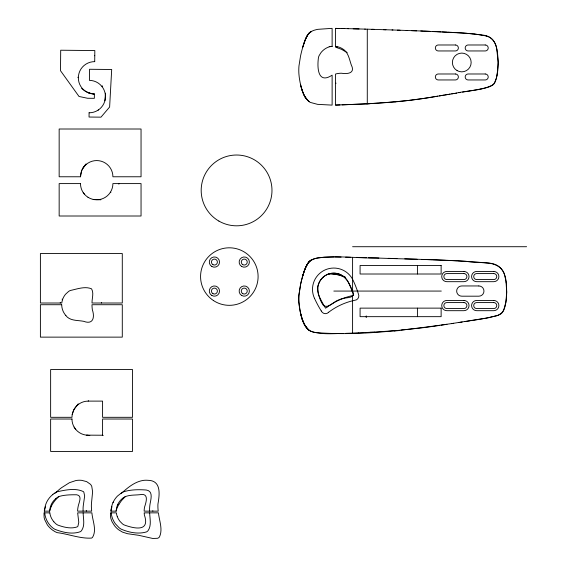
<?xml version="1.0" encoding="UTF-8"?>
<svg xmlns="http://www.w3.org/2000/svg" width="567" height="567" viewBox="0 0 567 567"><rect width="100%" height="100%" fill="white"/><g stroke="black" fill="none" stroke-linecap="round" stroke-linejoin="round"><path stroke-width="0.85" d="M78.345 77.693A16.209 16.209 0 0 1 94.71 61.647L94.824 50.562L60.704 50.222L60.499 70.698L79.011 96.468L87.524 98.261L94.349 98.325L94.391 94.058A16.209 16.209 0 0 1 78.345 77.693L77.821 77.197M105.49 93.179L104.902 100.756M506.692 293.096L506.586 287.993M506.685 293.345L506.395 298.27M506.381 298.384L505.778 302.821M505.757 302.934L505.395 304.791M497.167 74.681L498.166 62.398L496.791 49.386M80.486 176.769A16.209 16.209 0 0 1 96.695 160.567A16.209 16.209 0 0 1 112.904 176.769L141.048 176.769L141.048 129.007L59.159 129.007L59.159 176.769L80.486 176.769L81.62 170.993M497.124 74.887L496.968 75.694M496.926 75.893L496.749 76.694M505.339 305.018L504.921 306.74M496.699 76.899L496.508 77.693M49.556 511.143L51.101 506.721M496.479 77.792L495.884 79.869A28.144 28.144 0 0 1 495.615 80.656C493.85 86.886 486.479 87.637 481.114 88.891M504.892 306.853L504.424 308.441M303.019 274.952L302.473 276.831A135.903 135.903 0 0 0 300.56 284.535L298.972 294.521A51.682 51.682 0 0 0 298.915 302.608L300.248 311.779A77.431 77.431 0 0 0 301.694 317.513L302.424 319.823M302.799 47.089L304.989 40.463M102.095 86.687L102.358 85.815M302.842 275.541L303.586 273.096M303.104 46.055L303.295 45.431M303.069 274.789L303.203 274.322M303.203 274.329L303.784 272.486M72.193 414.583L73.986 409.473L78.232 403.853M45.112 507.777L44.24 511.143L49.733 511.143A16.358 16.358 0 0 1 55.786 498.669M303.614 273.01L305.018 268.985L304.479 270.445M303.827 272.366L304.486 270.424M504.382 308.554L502.348 312.608L498.698 315.039A23.736 23.736 0 0 1 496.905 315.691L486.202 318.158M303.955 43.368L305.457 39.265M303.969 271.94L302.473 276.831A135.222 135.222 0 0 0 300.56 284.535L298.894 295.542A50.924 50.924 0 0 0 298.852 301.594L299.22 305.677A74.561 74.561 0 0 0 301.984 318.406L302.154 319.008M304.047 271.699L304.188 271.281M304.422 42.001L302.473 48.23A135.222 135.222 0 0 0 300.56 55.927L298.972 65.921A51.682 51.682 0 0 0 298.915 74.008L299.22 77.077A74.561 74.561 0 0 0 301.984 89.806L303.65 94.391M62.483 299.808L62.717 299.135A17.145 17.145 0 0 1 65.595 294.195L68.621 291.424A11.567 11.567 0 0 1 70.329 290.488C77.062 289.078 85.071 285.974 91.585 288.865C94.079 293.167 91.904 298.313 92.01 303.012L122.288 303.012L122.288 253.541L40.399 253.541L40.399 303.012L61.803 303.012A15.841 15.841 0 0 1 62.483 299.808L62.115 299.114M304.543 41.674L304.699 41.235M304.422 270.601L305.422 267.957M304.642 269.984L306.003 266.603M304.755 41.086C306.024 37.542 308.313 32.248 311.652 31.546M305.018 40.377L308.03 34.353M305.202 268.51L308.129 262.826L311.652 259.821M305.287 268.297L305.443 267.907M305.507 39.151L306.102 37.769M305.493 267.787L306.697 265.158M305.563 267.617L308.866 261.926M306.031 266.533L306.293 265.973M306.173 37.62L306.953 36.082M81.896 170.171L82.13 169.675M111.139 511.143A20.575 20.575 0 0 1 112.939 502.716L113.315 501.894A22.843 22.843 0 0 1 117.518 496.019L121.657 492.78A16.393 16.393 0 0 1 123.925 491.688C131.09 489.519 138.844 489.47 146.251 490.016C154.111 491.128 150.333 500.562 149.816 505.679A37.486 37.486 0 0 0 149.603 510.817L149.603 511.143M306.371 265.81L308.696 262.117L311.255 260.026M82.385 169.172L83.937 166.599M307.03 35.934L309.596 32.595A9.022 9.022 0 0 1 311.042 31.554L313.749 30.384A36.033 36.033 0 0 1 314.976 30.016A32.836 32.836 0 0 1 317.86 29.328L332.12 28.35L332.12 46.572L329.165 46.515M307.03 264.541L310.064 260.806L313.749 258.991A36.033 36.033 0 0 1 314.976 258.616A32.836 32.836 0 0 1 317.86 257.928L324.118 257.177L334.275 256.964M88.161 401.11L102.584 401.11L102.584 417.312L132.522 417.312L132.522 369.549L50.633 369.549L50.633 417.312L71.974 417.312A16.209 16.209 0 0 1 88.161 401.11L88.452 400.706M84.313 166.081L85.539 164.501A33.977 33.977 0 0 1 85.993 163.976M83.009 168.087L85.964 164.31M308.335 33.949L308.866 33.325M308.972 33.205L311.255 31.426M308.972 261.805L309.539 261.252M323.07 277.256L322.566 277.738A17.697 17.697 0 0 0 319.292 282.26L318.108 285.407A12.495 12.495 0 0 0 317.782 287.306C317.896 293.678 319.745 300.467 323.537 305.627C329.009 308.661 333.594 301.467 338.584 299.978A22.191 22.191 0 0 1 342.631 298.596C345.664 297.342 354.177 298.533 353.404 293.203C350.555 286.03 347.195 277.532 339.718 274.272A17.442 17.442 0 0 0 334.268 273.174A15.607 15.607 0 0 0 323.048 277.235M54.538 493.637L59.62 489.208A101.132 101.132 0 0 1 61.64 487.641L69.486 482.673L75.879 480.547A20.603 20.603 0 0 1 81.768 480.355L86.652 481.617L90.422 484.261A8.073 8.073 0 0 1 91.181 485.281A7.69 7.69 0 0 1 91.769 486.401L92.612 491.787L91.457 503.531A37.089 37.089 0 0 0 91.379 506.898L91.677 511.143L77.615 511.143A22.113 22.113 0 0 1 78.04 507.075C78.452 503.39 82.966 495.714 76.772 494.785C70.988 494.722 64.992 494.793 59.393 496.38A11.95 11.95 0 0 0 57.969 497.046L55.722 498.584M58.784 496.543L55.509 499.959A30.561 30.561 0 0 0 51.08 506.707M125.35 496.515L121.522 500.59L118.872 504.389L117.695 504.595L117.993 503.971A17.442 17.442 0 0 1 121.267 499.484C126.002 494.396 133.443 495.381 139.702 494.7C149.128 492.695 146.321 501.667 144.585 507.004A22.233 22.233 0 0 0 144.153 511.143L158.214 511.143A41.979 41.979 0 0 1 157.931 504.134C159.554 494.778 161.623 480.313 147.767 480.299A20.731 20.731 0 0 0 143.267 480.412C134.521 481.787 127.511 487.861 121.132 493.581M52.887 494.304L54.978 492.865A16.4 16.4 0 0 1 57.182 491.773C65.432 489.966 75.383 487.797 83.285 491.554A3.643 3.643 0 0 1 83.852 492.227L84.653 495.962L83.342 505.19A33.368 33.368 0 0 0 83.094 507.919L83.066 511.143M112.932 502.709L113.676 502.178M328.676 312.254C326.422 314.621 322.531 313.92 321.255 310.914M98.162 110.104L98.601 109.807M480.922 88.927L474.699 90.096M326.875 274.456C333.098 273.223 339.59 274.612 345.296 277.185M485.643 318.257L485.196 318.342M484.636 318.441L482.049 318.888M474.402 90.146L472.346 90.5M472.148 90.536L469.802 90.933M481.822 318.93L479.243 319.363M439.34 95.901L441.14 95.596M436.526 96.369L437.731 96.17M433.089 96.95L430.247 97.418M435.789 96.496L423.769 98.438A447.902 447.902 0 0 1 409.14 100.402L386.978 102.535M469.412 90.996L467.258 91.351M433.698 96.851L450.014 94.136M444.337 95.065L442.345 95.398M479.129 319.384L476.882 319.745M464.508 91.804L466.868 91.415M448.313 94.413L445.138 94.937M456.563 93.08L449.114 94.285M459.001 92.69L460.574 92.435M451.693 93.867L454.259 93.456M462.544 92.123L463.919 91.897M429.836 97.489L425.952 98.105M455.84 93.201C468.115 90.366 481.737 90.84 493.014 84.802A7.01 7.01 0 0 0 494.381 83.264L496.373 78.196L497.734 70.882A65.581 65.581 0 0 0 498.152 61.98A73.731 73.731 0 0 0 497.706 55.176C497.103 47.763 494.927 37.606 486.302 36.104M476.656 319.781L471.127 320.653M425.548 98.169L406.61 100.692M470.227 320.794L464.685 321.645M453.685 323.303C407.893 329.682 361.151 336.274 314.898 332.51C313.282 332.453 309.78 330.774 309.178 330.299M459.008 322.503L462.183 322.021M446.987 324.31L441.076 325.203M439.708 325.408L433.068 326.379M451.304 323.658L488.563 317.704L497.585 315.465L500.944 313.856L503.581 310.659L505.955 301.772L506.7 291.927L506.076 282.479M432.373 326.479L423.081 327.719M422.613 327.783L401.053 330.093M406.163 100.742L400.472 101.344M400.189 101.373L398.785 101.514M395.249 101.84L366.431 103.86L335.529 105.072L335.529 74.029A22.758 22.758 0 0 1 341.426 73.228C347.713 74.277 355.58 73.242 351.264 64.893C349.272 59.181 348.386 52.079 342.56 48.826A17.442 17.442 0 0 0 337.436 46.678L335.529 46.338M395.752 330.554L383.299 331.489M386.262 102.592L379.273 103.095M382.257 331.56L374 332.071M378.565 103.137L373.66 103.449M374.255 103.414L374.773 103.385M371.215 103.591L373.745 103.442M372.689 103.506L373.171 103.477M369.748 103.676L370.237 103.648M372.108 332.177L374.234 332.056M368.274 103.761L369.259 103.704M368.982 103.718L370.06 103.662M370.506 332.269L372.236 332.17M366.792 103.839L367.891 103.782M367.777 103.782L368.437 103.747M370.62 332.262L366.239 332.489M364.347 332.588L358.443 332.857M345.82 333.353L352.589 333.105L352.589 296.024M342.107 104.874L367.281 103.811L367.281 29.186M343.496 333.431C332.503 333.566 321.007 334.856 310.496 331.085A10.589 10.589 0 0 1 308.391 329.689L307.371 328.74M339.952 104.945L335.529 105.072M100.855 199.804L93.172 199.414M352.589 246.716L526.601 246.716M333.828 291.069L441.303 291.069M61.711 304.72L40.399 304.72L40.399 337.131L122.288 337.131L122.288 304.72L91.989 304.72A39.421 39.421 0 0 0 92.35 309.745C94.902 317.215 93.264 325.026 83.682 321.312C77.608 320.135 70.159 321.092 65.878 315.621M72.044 419.02L50.633 419.02L50.633 451.431L132.522 451.431L132.522 419.02L102.584 419.02L102.584 435.229L103.229 435.456M86.524 435.144L102.584 435.229M49.839 512.851L44.006 512.851L44.091 517.061A15.763 15.763 0 0 0 44.651 519.549L47.337 524.858A22.836 22.836 0 0 0 52.745 530.237L54.942 531.605A18.966 18.966 0 0 0 57.26 532.654C68.635 534.029 80.138 538.792 91.514 538.09A3.891 3.891 0 0 0 92.541 537.367C97.014 529.968 92.492 520.789 91.904 512.851L77.658 512.851L78.778 522.264L77.934 526.169A3.119 3.119 0 0 1 77.197 526.885C71.017 529.103 63.752 527.253 57.763 525.056A12.545 12.545 0 0 1 55.842 523.788L53.787 521.775M94.405 55.672L94.767 55.679M335.189 256.979L341.1 257.085M347.181 52.639L341.547 49.329L335.529 47.153L335.529 28.385L336.777 28.407M335.529 28.385L348.62 28.669M338.145 28.428L339.626 28.456M341.221 28.492L344.722 28.57M345.615 257.184L350.753 257.305M347.84 28.648L365.311 29.123M362.256 257.595L366.48 257.709M353.198 28.789L359.046 28.945M378.876 258.056L368.479 257.765M373.766 29.378L374.305 29.392M364.73 29.108L373.901 29.385M388.267 258.332L396.957 258.602M383.384 29.675L385.957 29.76M371.917 29.321L392.924 29.987M404.76 258.85L417.099 259.261M392.038 29.959L400.061 30.228M406.199 30.448L407.687 30.498M397.417 30.143L423.478 31.086M421.784 259.417L432.054 259.792M411.762 30.646L416.66 30.824M432.642 259.814L445.655 260.331M424.286 31.114L429.984 31.341M420.778 30.979L463.551 33.077M432.423 31.447L436.321 31.61M446.626 260.366L456.874 260.834M437.15 31.646L441.091 31.823M442.338 31.88L446.966 32.106M457.604 260.877L466.272 261.344M447.817 32.149L451.842 32.362M452.48 32.397L456.414 32.617M457.052 32.652L460.142 32.843M466.4 261.352C478.513 263.754 497.33 259.268 503.822 272.649A28.676 28.676 0 0 1 504.453 274.556L505.169 277.313M460.567 32.872L466.868 33.325M463.976 33.106L472.524 33.829M467.187 33.354L478.605 34.559M472.736 33.85L474.763 34.063M110.381 192.277L110.912 192.333M331.078 273.592L338.825 274.967L344.998 277.107M474.877 34.077L483.162 35.352A46.919 46.919 0 0 1 486.302 36.104M88.169 435.378L89.82 435.612M478.711 34.573L481.688 35.062M90.11 93.3L85.702 91.457L81.669 88.445M90.444 93.357L94.391 94.058L88.346 92.825M481.794 35.083C490.065 35.055 496.047 41.469 496.77 49.286M88.013 197.281L88.509 197.585M309.164 101.684L305.613 97.971M309.086 101.635L308.342 101.054M308.965 330.15L306.3 327.506M309.015 330.185L305.613 326.571M307.59 100.359L303.827 94.788M307.59 328.959L304.018 323.778M94.349 61.271L94.71 61.647M307.264 328.626L304.883 325.408M83.243 192.638L84.433 194.19M305.974 327.074L305.379 326.223M74.1 427.071L75.772 429.467M305.542 97.857L305.166 97.276M304.883 96.808L308.37 101.075A10.575 10.575 0 0 0 310.39 102.429L317.577 104.356L332.12 105.115L332.12 75.17C317.591 84.738 317.045 67.154 318.498 57.302A12.495 12.495 0 0 1 319.186 55.509L320.965 52.653A17.697 17.697 0 0 1 325.068 48.861A15.493 15.493 0 0 1 332.12 46.296M305.096 325.763L305.308 326.11L302.771 320.809M304.812 96.688L303.735 94.583M304.94 96.907L302.487 91.415M304.94 325.508L302.58 320.284M304.33 324.409L303.827 323.388M303.862 323.466L303.614 322.906M303.77 94.654L301.97 89.806M303.65 322.992L303.366 322.339M336.763 46.529L337.237 47.628M352.589 290.722L352.589 257.347M303.529 322.722L302.487 320.015M303.246 322.042L302.14 318.959M302.714 320.66L301.97 318.413M117.256 516.516L116.823 515.19A15.557 15.557 0 0 1 116.37 512.851L110.537 512.851A17.258 17.258 0 0 0 110.919 518.677L112.089 521.831L114.52 525.722A23.034 23.034 0 0 0 118.616 529.762L122.415 532.08L127.469 533.696L138.823 535.326L152.764 538.473L157.598 538.281A3.997 3.997 0 0 0 159.462 536.928C163.041 529.316 159.242 520.768 158.434 512.851L144.188 512.851A34.736 34.736 0 0 0 144.387 515.013C150.29 532.3 134.181 528.635 123.939 524.858A12.495 12.495 0 0 1 122.359 523.773L119.991 521.378A17.697 17.697 0 0 1 117.256 516.516M302.445 91.28L301.743 89.076M302.381 319.689L302.183 319.093M301.935 89.706L301.786 89.203M301.949 318.342L301.786 317.803M300.581 84.667L301.75 89.104M301.715 317.584L301.502 316.833M301.509 316.861L301.403 316.485M301.446 316.634L301.254 315.932M301.403 87.885L301.013 86.418M301.368 316.372L300.588 313.296M505.197 277.433L506.048 282.246M83.143 512.851C83.243 518.72 85.22 525.566 81.485 530.712A5.557 5.557 0 0 1 80.344 531.69C72.229 534.667 62.661 532.378 54.864 529.273A16.656 16.656 0 0 1 52.632 527.785L51.115 526.438A21.851 21.851 0 0 1 44.715 512.844M149.674 512.851C149.837 518.741 151.658 525.382 148.115 530.606A5.599 5.599 0 0 1 146.506 531.91C138.341 534.398 128.978 532.484 121.253 529.188A16.599 16.599 0 0 1 119.141 527.764L115.477 523.915A22.985 22.985 0 0 1 112.45 518.288L111.897 516.565A20.717 20.717 0 0 1 111.224 512.851M506.572 287.752C506.402 273.939 502.015 262.783 486.259 263.038C449.723 259.41 412.925 259.452 376.261 257.985C356.579 258.297 336.649 255.249 317.066 258.091A33.29 33.29 0 0 0 313.168 259.19L311.042 260.154A9.022 9.022 0 0 0 309.596 261.196M417.418 265.484L417.418 274.01M417.418 308.129L417.418 316.662M366.239 315.876L366.239 317.619M118.872 183.595L118.872 184.19M86.34 511.143A39.095 39.095 0 0 1 86.276 510.399M45.332 507.153A27.592 27.592 0 0 1 45.58 506.494M44.566 511.143A21.454 21.454 0 0 1 52.965 494.403M117.702 504.602A15.621 15.621 0 0 0 116.256 511.143L110.778 511.143L111.196 509.258A29.548 29.548 0 0 1 111.997 506.778M116.044 511.136A23.956 23.956 0 0 1 118.907 504.41M152.849 511.143A42.128 42.128 0 0 1 152.814 510.711M53.837 521.732A16.741 16.741 0 0 1 49.818 512.851M88.161 435.229A16.202 16.202 0 0 1 71.959 419.02M65.907 315.592A16.464 16.464 0 0 1 61.697 304.72M398.587 101.564A51.306 3.14 -7.3 0 1 395.029 101.89M335.515 83.406A41.2 41.2 0 0 1 336.118 83.158M328.662 312.233A65.581 65.581 0 0 1 354.552 300.326C357.827 300.212 359.811 296.747 358.372 293.841A109.509 109.509 0 0 0 353.177 280.467A21.326 21.326 0 0 0 324.912 269.991A21.326 21.326 0 0 0 314.451 298.277M321.234 310.922A109.509 109.509 0 0 1 314.472 298.27M101.458 303.019A51.299 51.299 0 0 1 101.415 302.388M60.251 303.012A16.245 16.245 0 0 1 60.315 302.36M356.473 257.383A41.703 0.369 1.4 0 1 364.035 257.581M399.87 330.504A50.109 3.282 -6.2 0 1 394.136 330.986M371.654 332.312A44.261 1.545 -2.2 0 1 365.219 332.645M358.252 332.815A44.006 1.425 -2.3 0 1 352.596 333.056M89.09 112.776L89.047 117.043L100.99 117.156L109.622 107.007L111.692 69.493L89.515 69.273L89.409 80.365A16.209 16.209 0 0 1 105.455 96.73A16.209 16.209 0 0 1 89.09 112.776M80.535 183.595L59.159 183.595L59.159 216.006L141.048 216.006L141.048 183.595L112.904 183.595A16.209 16.209 0 0 1 96.695 199.804A16.209 16.209 0 0 1 80.486 183.595M304.266 271.061L304.387 270.714L304.266 271.061M327.159 307.016L325.578 308.179A104.399 104.399 0 0 1 319.122 296.13A16.209 16.209 0 0 1 327.053 274.641A16.209 16.209 0 0 1 348.549 282.593A104.399 104.399 0 0 1 353.503 295.343L351.568 295.79A70.23 70.23 0 0 0 327.152 307.002M455.379 44.984L438.319 44.984A2.984 2.984 0 0 0 435.336 47.968A2.984 2.984 0 0 0 438.319 50.952L455.379 50.952A2.984 2.984 0 0 0 458.363 47.968A2.984 2.984 0 0 0 455.379 44.984M485.232 44.984L468.172 44.984A2.984 2.984 0 0 0 465.188 47.968A2.984 2.984 0 0 0 468.172 50.952L485.232 50.952A2.984 2.984 0 0 0 488.215 47.968A2.984 2.984 0 0 0 485.232 44.984M455.379 73.986L438.319 73.986A2.984 2.984 0 0 0 435.336 76.97A2.984 2.984 0 0 0 438.319 79.954L455.379 79.954A2.984 2.984 0 0 0 458.363 76.97A2.984 2.984 0 0 0 455.379 73.986M485.232 73.986L468.172 73.986A2.984 2.984 0 0 0 465.188 76.97A2.984 2.984 0 0 0 468.172 79.954L485.232 79.954A2.984 2.984 0 0 0 488.215 76.97A2.984 2.984 0 0 0 485.232 73.986M441.133 265.484L360.08 265.484L360.08 274.01L441.133 274.01L441.133 265.484M463.905 271.451L446.846 271.451A5.117 5.117 0 0 0 441.728 276.568A5.117 5.117 0 0 0 446.846 281.686L463.905 281.686A5.117 5.117 0 0 0 469.029 276.568A5.117 5.117 0 0 0 463.905 271.451M493.765 271.451L476.705 271.451A5.117 5.117 0 0 0 471.588 276.568A5.117 5.117 0 0 0 476.705 281.686L493.765 281.686A5.117 5.117 0 0 0 498.882 276.568A5.117 5.117 0 0 0 493.765 271.451M463.905 273.585L446.846 273.585A2.984 2.984 0 0 0 443.862 276.568A2.984 2.984 0 0 0 446.846 279.559L463.905 279.559A2.984 2.984 0 0 0 466.896 276.568A2.984 2.984 0 0 0 463.905 273.585M493.765 273.585L476.705 273.585A2.984 2.984 0 0 0 473.714 276.568A2.984 2.984 0 0 0 476.705 279.559L493.765 279.559A2.984 2.984 0 0 0 496.749 276.568A2.984 2.984 0 0 0 493.765 273.585M478.839 285.952L461.779 285.952A5.117 5.117 0 0 0 456.662 291.069A5.117 5.117 0 0 0 461.779 296.187L478.839 296.187A5.117 5.117 0 0 0 483.956 291.069A5.117 5.117 0 0 0 478.839 285.959M463.905 300.453L446.846 300.453A5.117 5.117 0 0 0 441.728 305.57A5.117 5.117 0 0 0 446.846 310.688L463.905 310.688A5.117 5.117 0 0 0 469.029 305.57A5.117 5.117 0 0 0 463.905 300.453M493.765 300.453L476.705 300.453A5.117 5.117 0 0 0 471.588 305.57A5.117 5.117 0 0 0 476.705 310.688L493.765 310.688A5.117 5.117 0 0 0 498.882 305.57A5.117 5.117 0 0 0 493.765 300.453M463.905 302.587L446.846 302.587A2.984 2.984 0 0 0 443.862 305.57A2.984 2.984 0 0 0 446.846 308.561L463.905 308.561A2.984 2.984 0 0 0 466.896 305.57A2.984 2.984 0 0 0 463.905 302.587M493.765 302.587L476.705 302.587A2.984 2.984 0 0 0 473.714 305.57A2.984 2.984 0 0 0 476.705 308.561L493.765 308.561A2.984 2.984 0 0 0 496.749 305.57A2.984 2.984 0 0 0 493.765 302.587M441.133 308.129L360.08 308.129L360.08 316.662L441.133 316.662L441.133 308.129M218.883 221.073A35.402 35.402 0 0 0 271.983 190.42A35.402 35.402 0 0 0 218.883 159.759A35.402 35.402 0 0 0 218.883 221.073M241.705 266.504A5.117 5.117 0 0 0 249.381 262.067A5.117 5.117 0 0 0 241.705 257.638A5.117 5.117 0 0 0 241.705 266.504M211.845 266.504A5.117 5.117 0 0 0 219.528 262.067A5.117 5.117 0 0 0 211.845 257.638A5.117 5.117 0 0 0 211.845 266.504M241.705 295.506A5.117 5.117 0 0 0 249.381 291.069A5.117 5.117 0 0 0 241.705 286.64A5.117 5.117 0 0 0 241.705 295.506M211.845 295.506A5.117 5.117 0 0 0 219.528 291.069A5.117 5.117 0 0 0 211.845 286.64A5.117 5.117 0 0 0 211.845 295.506M213.582 300.638A28.768 28.768 0 0 0 258.056 278.177A28.768 28.768 0 0 0 216.367 250.89A28.768 28.768 0 0 0 213.582 300.638M242.768 264.654A2.984 2.984 0 0 0 247.247 262.067A2.984 2.984 0 0 0 242.768 259.488A2.984 2.984 0 0 0 242.768 264.654M212.916 264.654A2.984 2.984 0 0 0 217.395 262.067A2.984 2.984 0 0 0 212.916 259.488A2.984 2.984 0 0 0 212.916 264.654M242.768 293.656A2.984 2.984 0 0 0 247.247 291.069A2.984 2.984 0 0 0 242.768 288.49A2.984 2.984 0 0 0 242.768 293.656M212.916 293.656A2.984 2.984 0 0 0 217.395 291.069A2.984 2.984 0 0 0 212.916 288.49A2.984 2.984 0 0 0 212.916 293.656M457.087 70.599A9.384 9.384 0 0 0 471.156 62.469A9.384 9.384 0 0 0 457.087 54.347A9.384 9.384 0 0 0 457.087 70.599"/></g></svg>
